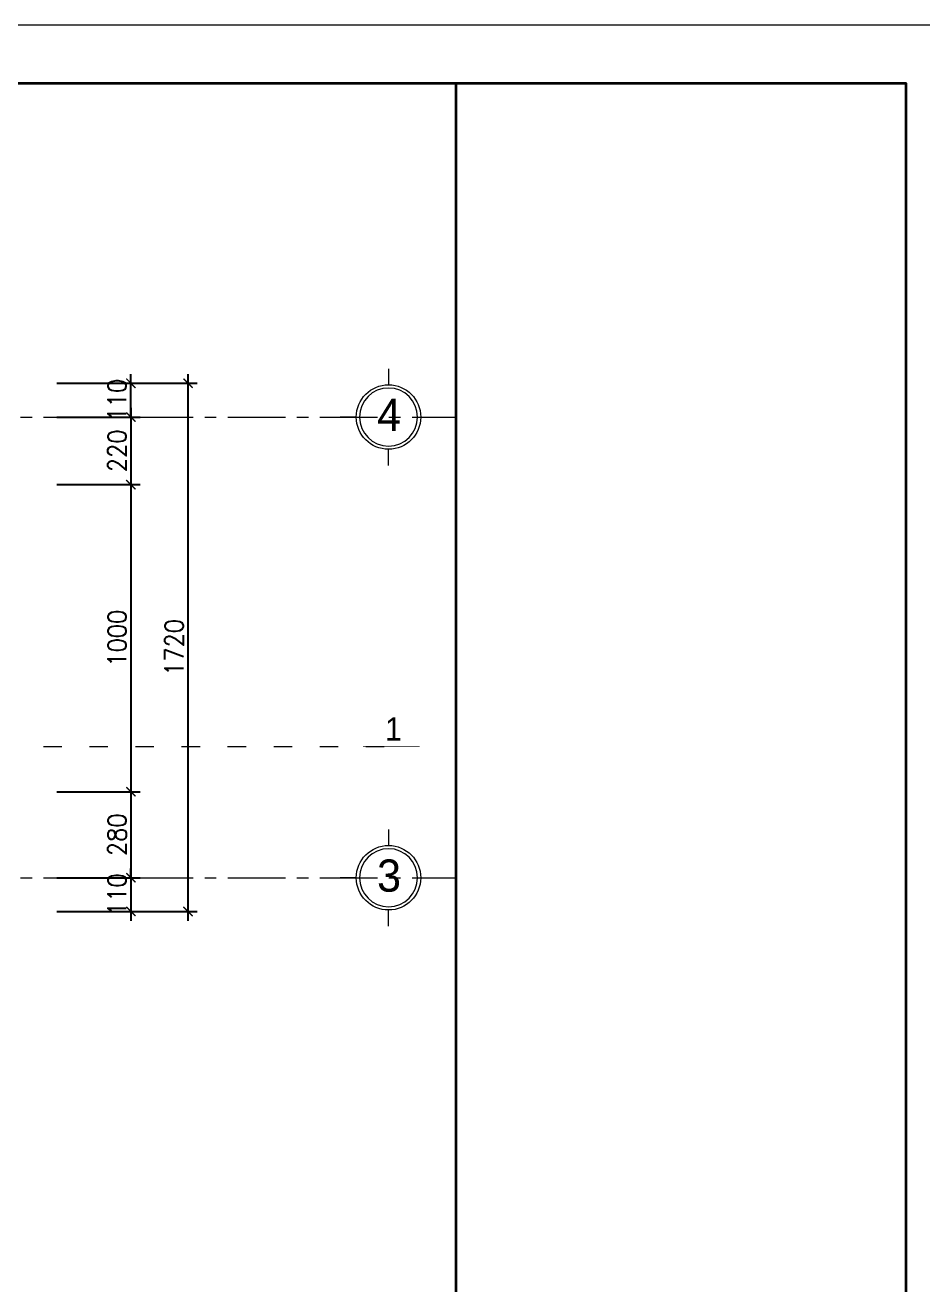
# Model space of a CAD drawing. Header units: millimetres. Extents: x -529782 to -142003, y -492574 to -273331.
# Drawn here: x -236589 to -233665, y -448424 to -444323 of the extents above; entities that cross this region are included whole.
import ezdxf
from ezdxf.enums import TextEntityAlignment as Align

# ---------------------------------------------------------------- set-up
doc = ezdxf.new("R2010")
doc.units = ezdxf.units.MM
doc.header["$LTSCALE"] = 500
doc.header["$MEASUREMENT"] = 0
doc.header["$PDMODE"] = 3
doc.linetypes.add('ACAD_ISO03W100', pattern=[30, 12, -18])
doc.linetypes.add('CENTER', pattern=[2, 1.25, -0.25, 0.25, -0.25])
doc.layers.get('0').update_dxf_attribs({"linetype": 'CONTINUOUS', "lineweight": 13})
doc.layers.get('Defpoints').update_dxf_attribs({"color": 255, "linetype": 'CONTINUOUS', "lineweight": 13})
for name, color, linetype, lineweight in [('1.cat 30', 30, 'CONTINUOUS', 35), ('2.thay 145', 145, 'CONTINUOUS', 18), ('3.manh 08', 8, 'CONTINUOUS', 9), ('7.tim 67', 67, 'CENTER', 9), ('9.text \xad white', 7, 'CONTINUOUS', 15), ('CA.dim 08', 251, 'CONTINUOUS', 13)]:
    doc.layers.add(name, color=color, linetype=linetype, lineweight=lineweight)
doc.styles.add('CA.JSC1', font='')
doc.styles.get("Standard").update_dxf_attribs({"font": 'txt.shx', "width": 0.9})
doc.styles.add('VnAvantH', font='')
doc.styles.get('CA.JSC1').set_extended_font_data('.VnAvantH')
doc.styles.get('VnAvantH').set_extended_font_data('.VnAvantH')
doc.dimstyles.new('CA 30', dxfattribs={"dimscale": 0, "dimtxt": 60, "dimasz": 30, "dimexe": 30, "dimexo": 0, "dimgap": 15, "dimtad": 1, "dimdec": 0, "dimzin": 0, "dimdsep": 46, "dimtxsty": 'Standard', "dimblk": 'ARCHTICK', "dimcen": 0.09, "dimdle": 30, "dimclrd": 256, "dimclre": 256, "dimclrt": 7, "dimadec": 0, "dimazin": 0, "dimtfac": 1, "dimtdec": 0, "dimtix": 1, "dimtmove": 2, "dimatfit": 3, "dimldrblk": 'DOT', "dimfxl": 1, "dimtolj": 1, "dimtzin": 0, "dimarcsym": 0})

# ---------------------------------------------------------------- blocks, each defined once
blk = doc.blocks.new('khung co loan')
at = {"layer": '1.cat 30'}
blk.add_lwpolyline([(1158.281703106128, -14553.47590842255), (1158.281703106128, -303.4759079545038), (20658.28170374641, -303.4759079545038), (20658.28170374641, -14553.47590842255)], close=True, dxfattribs=at)
blk.add_lwpolyline([(18298.08122972515, -303.4759079552605), (18298.08122972515, -14553.47590842255)], dxfattribs=at)
at = {"layer": '3.manh 08'}
blk.add_lwpolyline([(0, -14850.00000048772), (21000.00000000023, -14850.00000048772), (21000.00000000023, -4.877219907939434e-07), (0, -4.877219907939434e-07)], close=True, dxfattribs=at)
blk = doc.blocks.new('A$C41BA5761')
at = {"layer": '2.thay 145'}
blk.add_lwpolyline([(839.9994073519047, 524.9998310285737, -3898660.642287513), (839.9994073521084, 525.0001542164828, 1.154242490888426e-06), (839.9994073524431, 524.9999926225864, 1.154242490888426e-06)], format="xyb", dxfattribs=at)
at = {"layer": '3.manh 08'}
for p, q in [((524.9994049160159, 1050.000159478077), (524.9994049160159, 875.0001713204256)), ((174.9994048396911, 525.0001523148676), (-0.000583361616008915, 525.0001523148676)), ((874.9994049923262, 525.0001523148676), (1049.999393193633, 525.0001523148676)), ((524.9994049160159, 0.0001831847475841641), (524.9994049160159, 175.000171342399))]:
    blk.add_line(p, q, dxfattribs=at)
blk.add_arc((524.9994049160159, 525.0001713313977), 349.9999999890093, 359.9999968883953, 359.9999381014106, dxfattribs=at)
blk = doc.blocks.new('_ArchTick')
at = {"color": 1, "linetype": 'ByBlock', "const_width": 0.150000081}
blk.add_lwpolyline([(-0.5000002699998731, -0.5000002699998731), (0.5000002699998731, 0.5000002699998731)], dxfattribs=at)
blk = doc.blocks.new('*D720')
at = {"layer": 'CA.dim 08', "lineweight": -2, "transparency": 16777216}
for p, q in [((-236485.3959971048, -445599.0425748248), (-236214.3375727969, -445599.0425748248)), ((-236244.3375727969, -445569.0425748248), (-236244.3375727969, -445849.0425748248)), ((-236485.3959971048, -445819.0425748248), (-236214.3375727969, -445819.0425748248))]:
    blk.add_line(p, q, dxfattribs=at)
at = {"layer": 'Defpoints', "color": 0, "transparency": 16777216}
for p in [(-236485.3959971048, -445599.0425748248), (-236485.3959971048, -445819.0425748248), (-236244.3375727969, -445819.0425748248)]:
    blk.add_point(p, dxfattribs=at)
at = {"layer": 'CA.dim 08', "lineweight": -2, "transparency": 16777216, "xscale": 30, "yscale": 30, "zscale": 30}
for p, rotation in [((-236244.3375727969, -445599.0425748248), 90), ((-236244.3375727969, -445819.0425748248), 270)]:
    blk.add_blockref('_ArchTick', p, dxfattribs=dict(at, rotation=rotation))
at = {"layer": 'CA.dim 08', "color": 7, "transparency": 16777216, "insert": (-236289.3375727969, -445709.0425748246), "char_height": 60, "attachment_point": 5, "rotation": 90}
blk.add_mtext('\\A1;220', dxfattribs=at)
blk = doc.blocks.new('_DOT')
at = {"color": 1, "linetype": 'ByBlock'}
blk.add_line((-0.5, 0), (-1, 0), dxfattribs=at)
at = {"color": 1, "linetype": 'ByBlock', "const_width": 0.5}
blk.add_lwpolyline([(-0.25, 0, 1), (0.25, 0, 1)], format="xyb", close=True, dxfattribs=at)
blk = doc.blocks.new('*D721')
at = {"layer": 'CA.dim 08', "lineweight": -2, "transparency": 16777216}
for p, q in [((-236244.3375727968, -445789.0425748248), (-236244.3375727968, -446849.0425748248)), ((-236485.3959971048, -445819.0425748248), (-236214.3375727968, -445819.0425748248)), ((-236485.3959971048, -446819.0425748248), (-236214.3375727968, -446819.0425748248))]:
    blk.add_line(p, q, dxfattribs=at)
at = {"layer": 'Defpoints', "color": 0, "transparency": 16777216}
for p in [(-236485.3959971048, -445819.0425748248), (-236485.3959971048, -446819.0425748248), (-236244.3375727968, -446819.0425748248)]:
    blk.add_point(p, dxfattribs=at)
at = {"layer": 'CA.dim 08', "lineweight": -2, "transparency": 16777216, "xscale": 30, "yscale": 30, "zscale": 30}
for p, rotation in [((-236244.3375727968, -445819.0425748248), 90), ((-236244.3375727968, -446819.0425748248), 270)]:
    blk.add_blockref('_ArchTick', p, dxfattribs=dict(at, rotation=rotation))
at = {"layer": 'CA.dim 08', "color": 7, "transparency": 16777216, "insert": (-236289.3375727969, -446319.0425748246), "char_height": 60, "attachment_point": 5, "rotation": 90}
blk.add_mtext('\\A1;1000', dxfattribs=at)
blk = doc.blocks.new('*D722')
at = {"layer": 'CA.dim 08', "lineweight": -2, "transparency": 16777216}
for p, q in [((-236244.3375727968, -446789.0425748248), (-236244.3375727968, -447129.0425748248)), ((-236485.3959971048, -446819.0425748248), (-236214.3375727968, -446819.0425748248)), ((-236485.3959971048, -447099.0425748248), (-236214.3375727968, -447099.0425748248))]:
    blk.add_line(p, q, dxfattribs=at)
at = {"layer": 'Defpoints', "color": 0, "transparency": 16777216}
for p in [(-236485.3959971048, -446819.0425748248), (-236485.3959971048, -447099.0425748248), (-236244.3375727968, -447099.0425748248)]:
    blk.add_point(p, dxfattribs=at)
at = {"layer": 'CA.dim 08', "lineweight": -2, "transparency": 16777216, "xscale": 30, "yscale": 30, "zscale": 30}
for p, rotation in [((-236244.3375727968, -446819.0425748248), 90), ((-236244.3375727968, -447099.0425748248), 270)]:
    blk.add_blockref('_ArchTick', p, dxfattribs=dict(at, rotation=rotation))
at = {"layer": 'CA.dim 08', "color": 7, "transparency": 16777216, "insert": (-236289.3375727969, -446959.0425748246), "char_height": 60, "attachment_point": 5, "rotation": 90}
blk.add_mtext('\\A1;280', dxfattribs=at)
blk = doc.blocks.new('*D723')
at = {"layer": 'CA.dim 08', "lineweight": -2, "transparency": 16777216}
for p, q in [((-236244.3375727968, -447099.0425748248), (-236244.3375727968, -447069.0425748248)), ((-236485.3959971048, -447099.0425748248), (-236214.3375727968, -447099.0425748248)), ((-236244.3375727968, -447099.0425748248), (-236244.3375727968, -447209.0425748248)), ((-236485.3959971048, -447209.0425748248), (-236214.3375727968, -447209.0425748248)), ((-236244.3375727968, -447209.0425748248), (-236244.3375727968, -447239.0425748248))]:
    blk.add_line(p, q, dxfattribs=at)
at = {"layer": 'Defpoints', "color": 0, "transparency": 16777216}
for p in [(-236485.3959971048, -447099.0425748248), (-236485.3959971048, -447209.0425748248), (-236244.3375727968, -447209.0425748248)]:
    blk.add_point(p, dxfattribs=at)
at = {"layer": 'CA.dim 08', "lineweight": -2, "transparency": 16777216, "xscale": 30, "yscale": 30, "zscale": 30}
for p, rotation in [((-236244.3375727968, -447099.0425748248), 270), ((-236244.3375727968, -447209.0425748248), 90)]:
    blk.add_blockref('_ArchTick', p, dxfattribs=dict(at, rotation=rotation))
at = {"layer": 'CA.dim 08', "color": 7, "transparency": 16777216, "insert": (-236289.3375727969, -447154.0425748246), "char_height": 60, "attachment_point": 5, "rotation": 90}
blk.add_mtext('\\A1;110', dxfattribs=at)
blk = doc.blocks.new('*D724')
at = {"layer": 'CA.dim 08', "lineweight": -2, "transparency": 16777216}
for p, q in [((-236244.3375727969, -445489.0425748248), (-236244.3375727969, -445459.0425748248)), ((-236485.3959971048, -445489.0425748248), (-236214.3375727969, -445489.0425748248)), ((-236244.3375727969, -445599.0425748248), (-236244.3375727969, -445489.0425748248)), ((-236485.3959971048, -445599.0425748248), (-236214.3375727969, -445599.0425748248)), ((-236244.3375727969, -445599.0425748248), (-236244.3375727969, -445629.0425748248))]:
    blk.add_line(p, q, dxfattribs=at)
at = {"layer": 'Defpoints', "color": 0, "transparency": 16777216}
for p in [(-236485.3959971048, -445489.0425748248), (-236244.3375727969, -445489.0425748248), (-236485.3959971048, -445599.0425748248)]:
    blk.add_point(p, dxfattribs=at)
at = {"layer": 'CA.dim 08', "lineweight": -2, "transparency": 16777216, "xscale": 30, "yscale": 30, "zscale": 30}
for p, rotation in [((-236244.3375727969, -445489.0425748248), 270), ((-236244.3375727969, -445599.0425748248), 90)]:
    blk.add_blockref('_ArchTick', p, dxfattribs=dict(at, rotation=rotation))
at = {"layer": 'CA.dim 08', "color": 7, "transparency": 16777216, "insert": (-236289.3375727969, -445544.0425748246), "char_height": 60, "attachment_point": 5, "rotation": 90}
blk.add_mtext('\\A1;110', dxfattribs=at)
blk = doc.blocks.new('*D725')
at = {"layer": 'CA.dim 08', "lineweight": -2, "transparency": 16777216}
for p, q in [((-236058.4252125682, -445459.0425748248), (-236058.4252125682, -447239.0425748248)), ((-236485.3959971048, -445489.0425748248), (-236028.4252125682, -445489.0425748248)), ((-236485.3959971048, -447209.0425748248), (-236028.4252125682, -447209.0425748248))]:
    blk.add_line(p, q, dxfattribs=at)
at = {"layer": 'Defpoints', "color": 0, "transparency": 16777216}
for p in [(-236485.3959971048, -445489.0425748248), (-236485.3959971048, -447209.0425748248), (-236058.4252125682, -447209.0425748248)]:
    blk.add_point(p, dxfattribs=at)
at = {"layer": 'CA.dim 08', "lineweight": -2, "transparency": 16777216, "xscale": 30, "yscale": 30, "zscale": 30}
for p, rotation in [((-236058.4252125682, -445489.0425748248), 90), ((-236058.4252125682, -447209.0425748248), 270)]:
    blk.add_blockref('_ArchTick', p, dxfattribs=dict(at, rotation=rotation))
at = {"layer": 'CA.dim 08', "color": 7, "transparency": 16777216, "insert": (-236103.4252125683, -446349.0425748246), "char_height": 60, "attachment_point": 5, "rotation": 90}
blk.add_mtext('\\A1;1720', dxfattribs=at)

msp = doc.modelspace()

# ---------------------------------------------------------------- linework, layer by layer
at = {"layer": '1.cat 30', "const_width": 1.5}
msp.add_lwpolyline([(-235488.2888600696, -446672.1795999637), (-235486.7888600696, -446672.1795999637), (-235485.2888600696, -446672.1795999637), (-235303.6556003673, -446672.1795999637)], dxfattribs=at)
at = {"layer": '2.thay 145', "color": 1, "linetype": 'ACAD_ISO03W100', "ltscale": 0.01}
msp.add_line((-245679.2216896319, -446672.1795999637), (-235396.4482239224, -446672.1795999637), dxfattribs=at)
at = {"layer": '7.tim 67', "ltscale": 0.3}
for p, q in [((-245828.7154108296, -445599.0425748245), (-235185.5452952606, -445599.0425748245)), ((-245828.7154108296, -447099.0425748245), (-235185.5452952606, -447099.0425748245))]:
    msp.add_line(p, q, dxfattribs=at)

# ---------------------------------------------------------------- block references
at = {"layer": '2.thay 145'}
for name, p, xscale, yscale, zscale in [('khung co loan', (-246547.9647339482, -444323.159194944), 0.6209623455069959, 0.6209623455069959, 0.6209623455069959), ('A$C41BA5761', (-235562.7026747019, -445756.5426205129), 0.2999999999883585, 0.2999999999883585, 0.2999999999883585), ('A$C41BA5761', (-235562.7026747019, -447256.5426205128), 0.2999999999883585, 0.2999999999883585, 0.2999999999883585)]:
    msp.add_blockref(name, p, dxfattribs=dict(at, xscale=xscale, yscale=yscale, zscale=zscale))

# ---------------------------------------------------------------- texts
at = {"layer": '9.text \xad white', "style": 'CA.JSC1'}
for s, p in [('4', (-235403.5526633135, -445591.9926073849)), ('3', (-235403.5526633135, -447091.9926073848))]:
    msp.add_text(s, height=104.9999929200395, dxfattribs=at).set_placement(p, align=Align.MIDDLE)
at = {"layer": '9.text \xad white', "style": 'VnAvantH'}
msp.add_text('1', height=74.99999999967304, dxfattribs=at).set_placement((-235417.1235006469, -446652.2499605324))

# ---------------------------------------------------------------- dimensions: what is measured, and where the dimension line sits
at = {"layer": 'CA.dim 08'}
for base, p1, p2, picture, middle in [((-236244.3375727969, -445489.0425748248), (-236485.3959971047, -445599.0425748245), (-236485.3959971047, -445489.0425748245), '*D724', (-236289.3375727969, -445544.0425748246)), ((-236058.4252125682, -447209.0425748248), (-236485.3959971047, -445489.0425748245), (-236485.3959971047, -447209.0425748245), '*D725', (-236103.4252125683, -446349.0425748246)), ((-236244.3375727969, -445819.0425748248), (-236485.3959971047, -445599.0425748245), (-236485.3959971047, -445819.0425748245), '*D720', (-236289.3375727969, -445709.0425748246)), ((-236244.3375727968, -446819.0425748248), (-236485.3959971047, -445819.0425748245), (-236485.3959971047, -446819.0425748245), '*D721', (-236289.3375727969, -446319.0425748246)), ((-236244.3375727968, -447099.0425748248), (-236485.3959971047, -446819.0425748245), (-236485.3959971047, -447099.0425748245), '*D722', (-236289.3375727969, -446959.0425748246)), ((-236244.3375727968, -447209.0425748248), (-236485.3959971047, -447099.0425748245), (-236485.3959971047, -447209.0425748245), '*D723', (-236289.3375727969, -447154.0425748246))]:
    dim = msp.add_linear_dim(base=base, p1=p1, p2=p2, angle=90, dimstyle='CA 30', override={"dimscale": 1}, dxfattribs=at)
    dim.commit()
    dim.dimension.update_dxf_attribs({"geometry": picture, "text_midpoint": middle})

doc.saveas('drawing.dxf')
